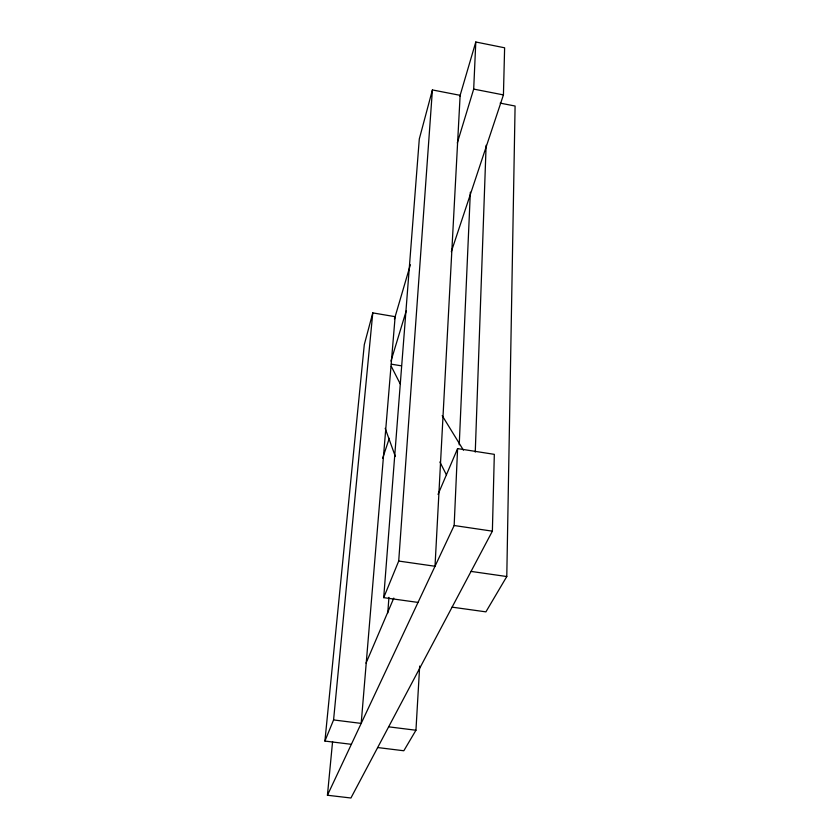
<?xml version="1.0" encoding="UTF-8"?>
<svg xmlns="http://www.w3.org/2000/svg" width="840" height="840" viewBox="0 0 840 840"><rect width="100%" height="100%" fill="white"/><g stroke="black" fill="none" stroke-linecap="round" stroke-linejoin="round"><path stroke-width="1.26" d="M452.088 607.152L485.909 611.856L506.782 576.534L515.088 106.029L500.147 103.12M332.588 741.521L327.432 795.249L350.921 798L492.377 531.163L494.319 454.346L457.59 448.602L438.05 494.403M451.311 251.685L503.433 94.91L504.62 47.796L475.797 42L459.9 96.117M475.262 452.099L486.119 145.278M327.432 795.249L454.156 525.514L457.59 448.602M457.296 142.989L473.687 89.093L475.797 42M459.228 444.832L470.348 192.192M377.664 747.548L403.83 750.76L415.947 730.244L419.675 666.067M398.706 561.057L432.411 89.933L460.131 95.33L435.015 566.255L398.706 561.057L383.702 597.65L418.026 602.417M387.765 613.011L388.941 597.335M383.702 597.65L419.296 138.978L432.411 89.933M333.575 719.933L372.781 312.889L395.136 316.68L361.19 723.398L333.575 719.933L324.912 741.069L351.362 744.314M324.912 741.069L364.298 344.62L372.781 312.889M394.422 319.106L410.382 264.747M390.968 361.084L406.214 310.947M382.662 458.231L389.277 438.322M366.019 663.17L393.803 598.08M388.647 726.831L415.947 730.244M471.041 571.41L506.782 576.534M454.156 525.514L492.377 531.163M391.346 364.182L401.425 365.841M473.687 89.093L503.433 94.91M442.197 415.622L463.428 450.167M391.272 366.314L400.166 383.806M439.887 461.969L446.407 474.81M385.182 428.327L395.356 456.498"/></g></svg>
